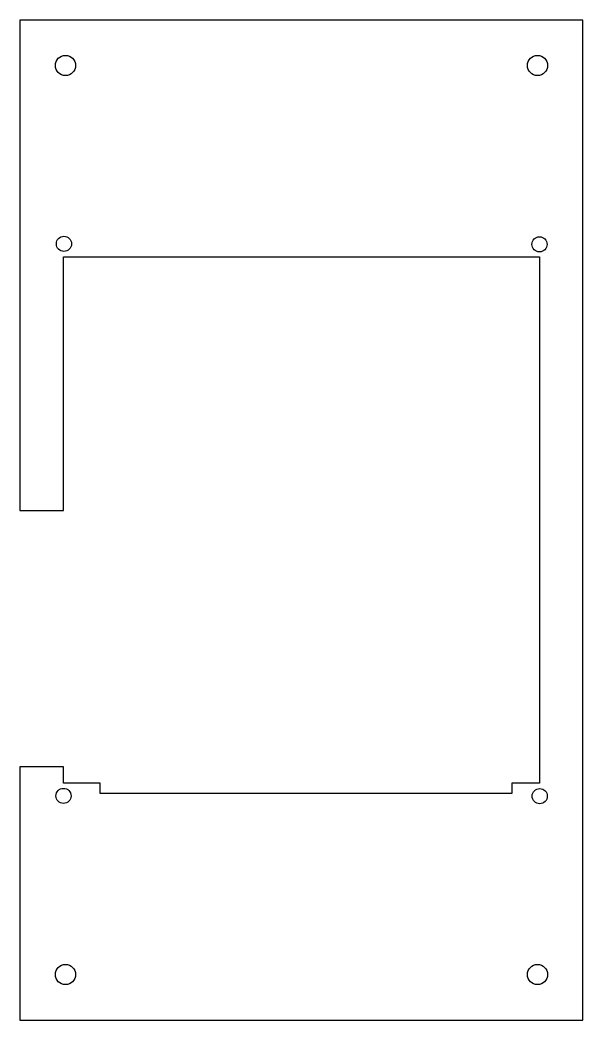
# Model space of a CAD drawing. Header units: millimetres. Extents: x -32 to 80, y -127 to 71.
import ezdxf

# ---------------------------------------------------------------- set-up
doc = ezdxf.new("R2010")
doc.units = ezdxf.units.MM
doc.layers.get('0').update_dxf_attribs({"linetype": 'CONTINUOUS'})

msp = doc.modelspace()

# ---------------------------------------------------------------- linework, layer by layer
msp.add_lwpolyline([(65.56, -80.33), (65.56, -82.33), (-15.94, -82.33), (-15.94, -80.33), (-23.21, -80.33), (-23.21, -77.06), (-31.82, -77.06), (-31.82, -127.2), (79.64, -127.2), (79.64, 70.8), (-31.82, 70.8), (-31.82, -26.31), (-23.21, -26.31), (-23.21, 23.88), (71.03, 23.88), (71.03, -80.33)], close=True)
for centre, radius in [((-22.82, 61.8), 2), ((70.64, 61.8), 2), ((-23.12, 26.48), 1.5), ((71.03, 26.38), 1.5), ((-23.21, -82.83), 1.5), ((71.08, -82.87), 1.5), ((-22.82, -118.2), 2), ((70.64, -118.2), 2)]:
    msp.add_circle(centre, radius)

doc.saveas('drawing.dxf')
